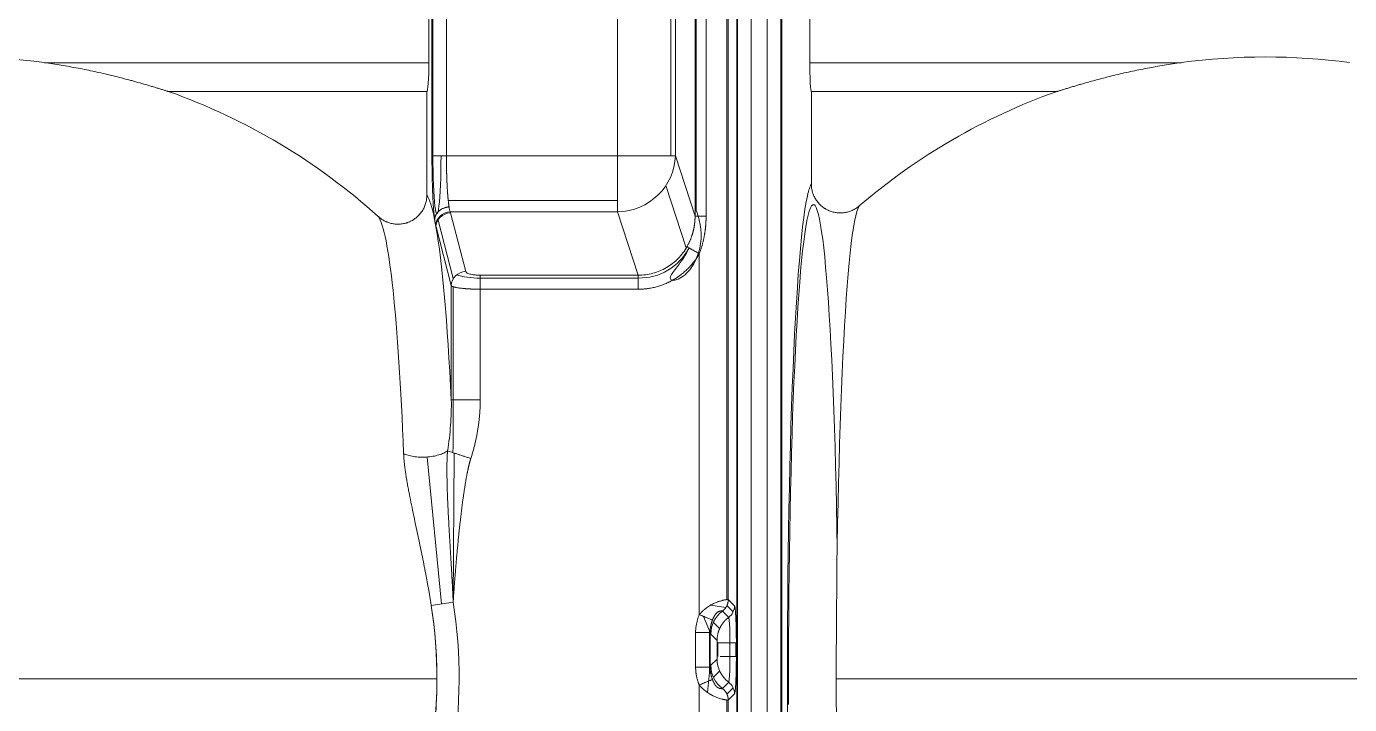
# Model space of a CAD drawing. Header units: millimetres. Extents: x 409 to 2276, y 1039 to 1674.
# Drawn here: x 1750.41 to 1796.03, y 1416.27 to 1439.66 of the extents above; entities that cross this region are included whole.
import ezdxf

# ---------------------------------------------------------------- set-up
doc = ezdxf.new("R2010")
doc.units = ezdxf.units.MM
doc.layers.add('粗实线层', color=7, linetype='Continuous', lineweight=35)

msp = doc.modelspace()

# ---------------------------------------------------------------- linework, layer by layer
at = {"layer": '粗实线层', "lineweight": 20}
for p, q in [((1774.902, 1414.161), (1774.902, 1465.161)), ((1774.927, 1465.161), (1774.927, 1414.161)), ((1775.401, 1414.161), (1775.401, 1465.161)), ((1775.952, 1414.161), (1775.952, 1465.161)), ((1776.427, 1465.161), (1776.427, 1414.161)), ((1776.452, 1414.161), (1776.452, 1465.161)), ((1774.56, 1459.428), (1774.56, 1419.895)), ((1774.61, 1459.427), (1774.61, 1419.895)), ((1773.465, 1446.206), (1773.465, 1433.117)), ((1773.846, 1446.206), (1773.846, 1433.117)), ((1773.502, 1433.311), (1773.502, 1446.005)), ((1764.395, 1444.127), (1764.395, 1435.196)), ((1764.427, 1444.127), (1764.427, 1435.196)), ((1764.893, 1444.127), (1764.893, 1435.196)), ((1770.794, 1444.127), (1770.794, 1435.196)), ((1772.626, 1444.127), (1772.626, 1435.196)), ((1772.786, 1444.127), (1772.786, 1435.196)), ((1764.287, 1440.911), (1764.287, 1438.411)), ((1777.422, 1438.411), (1777.422, 1440.911)), ((1751.031, 1438.411), (1764.287, 1438.411)), ((1777.422, 1438.411), (1790.222, 1438.411)), ((1755.333, 1437.411), (1764.217, 1437.411)), ((1764.217, 1437.411), (1764.217, 1433.838)), ((1777.475, 1437.411), (1785.92, 1437.411)), ((1777.475, 1434.227), (1777.475, 1437.411)), ((1764.893, 1435.196), (1764.395, 1435.196)), ((1770.794, 1435.196), (1764.893, 1435.196)), ((1770.794, 1435.196), (1772.786, 1435.196)), ((1770.794, 1435.196), (1770.794, 1433.264)), ((1773.465, 1433.117), (1772.786, 1435.196)), ((1772.46, 1434.172), (1773.162, 1432.022)), ((1770.794, 1433.661), (1764.956, 1433.661)), ((1764.604, 1432.984), (1765.131, 1430.962)), ((1770.794, 1433.264), (1765.023, 1433.264)), ((1765.56, 1431.206), (1765.032, 1433.227)), ((1771.506, 1431.081), (1770.794, 1433.264)), ((1765.061, 1430.723), (1764.534, 1432.744)), ((1773.611, 1431.821), (1773.611, 1419.376)), ((1766.059, 1430.598), (1766.059, 1431.081)), ((1771.506, 1431.081), (1766.059, 1431.081)), ((1765.061, 1430.723), (1765.061, 1426.778)), ((1765.126, 1425.372), (1765.126, 1430.684)), ((1771.506, 1430.982), (1766.059, 1430.982)), ((1771.506, 1430.598), (1766.059, 1430.598)), ((1766.059, 1430.598), (1766.059, 1426.778)), ((1764.227, 1424.809), (1764.718, 1419.743)), ((1765.126, 1419.81), (1765.163, 1424.946)), ((1765.126, 1419.807), (1764.371, 1419.689)), ((1774.527, 1419.622), (1774.004, 1419.701)), ((1774.565, 1419.69), (1774.781, 1419.474)), ((1774.825, 1419.679), (1774.61, 1419.895)), ((1773.761, 1419.313), (1773.96, 1418.819)), ((1774.625, 1419.28), (1774.41, 1419.495)), ((1773.485, 1418.756), (1773.485, 1417.566)), ((1773.96, 1417.379), (1773.96, 1418.819)), ((1773.985, 1418.756), (1773.985, 1417.566)), ((1774.098, 1419.107), (1774.313, 1418.892)), ((1774.009, 1418.697), (1774.224, 1418.482)), ((1774.228, 1418.398), (1774.228, 1417.925)), ((1774.254, 1418.398), (1774.254, 1417.925)), ((1774.669, 1417.925), (1774.669, 1418.398)), ((1774.876, 1418.398), (1774.876, 1417.925)), ((1774.889, 1417.925), (1774.889, 1418.398)), ((1774.224, 1417.841), (1774.009, 1417.626)), ((1774.889, 1417.925), (1774.669, 1417.925)), ((1773.96, 1417.379), (1773.891, 1416.693)), ((1774.313, 1417.43), (1774.098, 1417.215)), ((1764.566, 1417.161), (1748.126, 1417.161)), ((1773.611, 1416.947), (1773.611, 1414.161)), ((1774.41, 1416.827), (1774.625, 1417.042)), ((1778.335, 1417.161), (1793.126, 1417.161)), ((1814.62, 1417.161), (1793.126, 1417.161)), ((1774.56, 1416.428), (1774.56, 1414.161)), ((1774.781, 1416.849), (1774.565, 1416.633)), ((1774.61, 1416.427), (1774.825, 1416.643)), ((1774.61, 1416.427), (1774.61, 1414.161))]:
    msp.add_line(p, q, dxfattribs=at)
for centre, radius, start, end in [((1748.126, 1417.161), 21.448, 82.2163, 97.7837), ((1793.126, 1417.161), 21.448, 82.2163, 97.7837), ((1748.126, 1417.161), 21.494, 47.867, 70.4099), ((1793.126, 1417.161), 21.494, 109.5901, 130.643), ((1748.126, 1417.161), 16.44, 350.7357, 8.8461), ((1748.126, 1417.161), 16.44, 0, 8.8461), ((1748.126, 1417.161), 17.205, 350.7357, 8.8461), ((1748.126, 1417.161), 16.44, 350.7357, 0)]:
    msp.add_arc(centre, radius, start, end, dxfattribs=at)
for centre, major_axis, ratio, start_param, end_param in [((1764.217, 1438.411), (0, 1), 0.069927, 3.141593, 4.712389), ((1777.475, 1438.411), (0, 1), 0.052408, 1.570796, 3.141593), ((1764.567, 1435.196), (0, 2), 0.069927, 1.570796, 4.712389), ((1770.794, 1435.196), (-1.901, -0.621), 0.962495, 1.266303, 2.81454), ((1777.544, 1417.161), (0, 16.356), 0.052336, 4.989569, 7.908309), ((1777.544, 1417.161), (0, -17.117), 0.052336, 3.218696, 3.372898), ((1764.104, 1417.161), (0, -16.755), 0.069756, 2.80834, 3.044682), ((1777.544, 1417.161), (0, -17.117), 0.052336, 3.372899, 4.888567), ((1779.191, 1417.161), (0, -16.356), 0.052336, 3.21699, 4.712389), ((1762.441, 1417.161), (0, -16.011), 0.069756, 2.077142, 3.047477), ((1765.023, 1432.781), (-0.483, -0.128), 0.963658, 4.462123, 6.004438), ((1765.032, 1432.744), (-0.484, -0.126), 0.96373, 4.466013, 6.018726), ((1764.104, 1417.161), (0, -16.755), 0.069756, 2.182157, 2.765314), ((1771.494, 1433.052), (-0.645, 1.975), 0.962495, 2.820948, 3.888735), ((1765.56, 1430.723), (-0.484, -0.126), 0.96373, 4.465994, 6.018735), ((1766.059, 1431.25), (-1, 0), 0.267949, 0.6233, 1.570796), ((1774.326, 1419.679), (-0.354, -0.354), 0.997265, 1.428216, 2.354826), ((1775.007, 1418.697), (0.707, 0.707), 0.997265, 1.428307, 2.354825), ((1774.39, 1418.398), (-0.5, 0), 0.000035, 2.162623, 3.089215), ((1775.222, 1417.841), (0.707, -0.707), 0.997265, 3.92836, 4.854971), ((1775.227, 1417.925), (1, 0), 0.000001, 2.179337, 2.692846), ((1775.007, 1417.626), (0.707, -0.707), 0.997265, 3.928399, 4.854916), ((1774.326, 1416.643), (-0.353, 0.354), 0.997266, 3.92864, 4.855249), ((1779.191, 1417.161), (0, -16.356), 0.052336, 4.712389, 4.888567)]:
    msp.add_ellipse(centre, major_axis=major_axis, ratio=ratio, start_param=start_param, end_param=end_param, dxfattribs=at)
for points, degree, knots in [([(1755.333, 1437.411), (1755.331, 1437.411), (1755.327, 1437.412), (1755.316, 1437.415), (1755.312, 1437.416), (1755.303, 1437.418), (1755.298, 1437.42), (1755.281, 1437.425), (1755.269, 1437.429), (1755.24, 1437.437), (1755.225, 1437.442), (1755.192, 1437.452), (1755.175, 1437.457), (1755.139, 1437.468), (1755.121, 1437.474), (1755.064, 1437.492), (1755.024, 1437.504), (1754.942, 1437.529), (1754.9, 1437.542), (1754.814, 1437.568), (1754.771, 1437.581), (1754.64, 1437.621), (1754.551, 1437.647), (1754.369, 1437.7), (1754.277, 1437.726), (1754.138, 1437.765), (1754.091, 1437.778), (1753.998, 1437.803), (1753.951, 1437.816), (1753.81, 1437.854), (1753.716, 1437.878), (1753.528, 1437.926), (1753.434, 1437.95), (1753.15, 1438.019), (1752.96, 1438.062), (1752.578, 1438.145), (1752.386, 1438.184), (1752.001, 1438.258), (1751.808, 1438.292), (1751.421, 1438.355), (1751.226, 1438.385), (1751.031, 1438.411)], 3, [0, 0, 0, 0, 0.015625, 0.015625, 0.023438, 0.023438, 0.03125, 0.03125, 0.046875, 0.046875, 0.0625, 0.0625, 0.078125, 0.078125, 0.09375, 0.09375, 0.125, 0.125, 0.15625, 0.15625, 0.1875, 0.1875, 0.25, 0.25, 0.3125, 0.3125, 0.34375, 0.34375, 0.375, 0.375, 0.4375, 0.4375, 0.5, 0.5, 0.625, 0.625, 0.75, 0.75, 0.875, 0.875, 1, 1, 1, 1]), ([(1790.222, 1438.411), (1790.026, 1438.385), (1789.832, 1438.355), (1789.444, 1438.292), (1789.25, 1438.257), (1788.864, 1438.184), (1788.671, 1438.144), (1788.383, 1438.082), (1788.288, 1438.061), (1788.096, 1438.017), (1788.001, 1437.994), (1787.811, 1437.948), (1787.717, 1437.924), (1787.529, 1437.876), (1787.435, 1437.852), (1787.249, 1437.802), (1787.157, 1437.777), (1786.973, 1437.725), (1786.881, 1437.699), (1786.745, 1437.66), (1786.7, 1437.647), (1786.611, 1437.62), (1786.566, 1437.607), (1786.478, 1437.58), (1786.435, 1437.567), (1786.349, 1437.541), (1786.307, 1437.528), (1786.226, 1437.503), (1786.187, 1437.491), (1786.131, 1437.474), (1786.113, 1437.468), (1786.077, 1437.457), (1786.06, 1437.452), (1786.028, 1437.442), (1786.012, 1437.437), (1785.984, 1437.429), (1785.971, 1437.425), (1785.954, 1437.42), (1785.949, 1437.418), (1785.94, 1437.416), (1785.936, 1437.415), (1785.926, 1437.412), (1785.921, 1437.411), (1785.92, 1437.411)], 3, [0, 0, 0, 0, 0.125, 0.125, 0.25, 0.25, 0.375, 0.375, 0.4375, 0.4375, 0.5, 0.5, 0.5625, 0.5625, 0.625, 0.625, 0.6875, 0.6875, 0.75, 0.75, 0.78125, 0.78125, 0.8125, 0.8125, 0.84375, 0.84375, 0.875, 0.875, 0.90625, 0.90625, 0.921875, 0.921875, 0.9375, 0.9375, 0.953125, 0.953125, 0.96875, 0.96875, 0.976563, 0.976563, 0.984375, 0.984375, 1, 1, 1, 1]), ([(1764.395, 1435.196), (1764.395, 1435.187), (1764.395, 1435.17), (1764.395, 1435.144), (1764.395, 1435.116), (1764.395, 1435.087), (1764.395, 1435.057), (1764.395, 1435.026), (1764.395, 1434.994), (1764.395, 1434.961), (1764.395, 1434.926), (1764.396, 1434.891), (1764.396, 1434.854), (1764.396, 1434.817), (1764.397, 1434.778), (1764.397, 1434.738), (1764.398, 1434.698), (1764.399, 1434.656), (1764.399, 1434.614), (1764.4, 1434.57), (1764.402, 1434.486), (1764.404, 1434.364), (1764.409, 1434.207), (1764.414, 1434.054), (1764.419, 1433.927), (1764.423, 1433.824), (1764.426, 1433.759), (1764.429, 1433.703), (1764.432, 1433.651), (1764.435, 1433.597), (1764.438, 1433.539), (1764.442, 1433.477), (1764.448, 1433.399), (1764.453, 1433.334), (1764.457, 1433.285), (1764.459, 1433.254), (1764.462, 1433.225), (1764.464, 1433.196), (1764.467, 1433.168), (1764.47, 1433.141), (1764.472, 1433.115), (1764.475, 1433.089), (1764.478, 1433.064), (1764.481, 1433.04), (1764.484, 1433.017), (1764.486, 1433.002), (1764.486, 1432.994)], 3, [0, 0, 0, 0, 0.009415, 0.019255, 0.029522, 0.040214, 0.051332, 0.062876, 0.074845, 0.087241, 0.100062, 0.113309, 0.126981, 0.141079, 0.155603, 0.170553, 0.185928, 0.20173, 0.217956, 0.234609, 0.251687, 0.314418, 0.377151, 0.43989, 0.502633, 0.538837, 0.575039, 0.591295, 0.615417, 0.647404, 0.669464, 0.700597, 0.740806, 0.790091, 0.807585, 0.825079, 0.842574, 0.860068, 0.877561, 0.895054, 0.912547, 0.930038, 0.94753, 0.965021, 0.982511, 1, 1, 1, 1]), ([(1764.893, 1435.196), (1764.893, 1435.188), (1764.893, 1435.173), (1764.893, 1435.15), (1764.893, 1435.127), (1764.893, 1435.104), (1764.894, 1435.081), (1764.894, 1435.058), (1764.894, 1435.035), (1764.894, 1435.012), (1764.894, 1434.989), (1764.894, 1434.966), (1764.895, 1434.943), (1764.895, 1434.92), (1764.895, 1434.897), (1764.896, 1434.874), (1764.896, 1434.851), (1764.896, 1434.828), (1764.897, 1434.805), (1764.897, 1434.782), (1764.898, 1434.759), (1764.898, 1434.737), (1764.898, 1434.714), (1764.899, 1434.691), (1764.9, 1434.668), (1764.9, 1434.646), (1764.901, 1434.623), (1764.901, 1434.601), (1764.902, 1434.578), (1764.903, 1434.556), (1764.903, 1434.533), (1764.904, 1434.511), (1764.905, 1434.489), (1764.905, 1434.467), (1764.906, 1434.445), (1764.907, 1434.423), (1764.908, 1434.401), (1764.909, 1434.379), (1764.909, 1434.358), (1764.91, 1434.336), (1764.911, 1434.315), (1764.912, 1434.293), (1764.913, 1434.272), (1764.914, 1434.251), (1764.915, 1434.23), (1764.916, 1434.209), (1764.917, 1434.188), (1764.918, 1434.163), (1764.92, 1434.135), (1764.922, 1434.103), (1764.924, 1434.071), (1764.925, 1434.04), (1764.927, 1434.008), (1764.93, 1433.977), (1764.932, 1433.946), (1764.934, 1433.915), (1764.936, 1433.885), (1764.938, 1433.855), (1764.941, 1433.825), (1764.943, 1433.796), (1764.946, 1433.767), (1764.949, 1433.738), (1764.951, 1433.71), (1764.954, 1433.682), (1764.957, 1433.655), (1764.96, 1433.628), (1764.963, 1433.602), (1764.966, 1433.576), (1764.969, 1433.551), (1764.972, 1433.527), (1764.975, 1433.503), (1764.978, 1433.48), (1764.982, 1433.457), (1764.984, 1433.443), (1764.985, 1433.436)], 3, [0, 0, 0, 0, 0.010648, 0.021308, 0.031978, 0.04266, 0.053353, 0.064058, 0.074774, 0.085501, 0.096239, 0.106989, 0.11775, 0.128522, 0.139306, 0.150101, 0.160907, 0.171725, 0.182554, 0.193395, 0.204247, 0.21511, 0.225985, 0.236871, 0.247769, 0.258678, 0.269599, 0.280531, 0.291475, 0.30243, 0.313397, 0.324375, 0.335365, 0.346366, 0.357379, 0.368403, 0.379439, 0.390487, 0.401546, 0.412617, 0.4237, 0.434794, 0.445899, 0.457017, 0.468146, 0.479287, 0.490439, 0.501603, 0.519096, 0.536724, 0.554485, 0.57238, 0.590409, 0.608571, 0.626868, 0.645299, 0.663864, 0.682563, 0.701396, 0.720363, 0.739464, 0.758699, 0.778069, 0.797573, 0.817211, 0.836983, 0.85689, 0.876931, 0.897107, 0.917416, 0.937861, 0.958439, 0.979152, 1, 1, 1, 1]), ([(1777.475, 1434.227), (1777.475, 1434.179), (1777.482, 1434.084), (1777.502, 1433.992), (1777.518, 1433.935), (1777.522, 1433.923), (1777.529, 1433.901), (1777.533, 1433.889), (1777.546, 1433.856), (1777.555, 1433.834), (1777.584, 1433.769), (1777.607, 1433.727), (1777.645, 1433.668), (1777.659, 1433.648), (1777.687, 1433.61), (1777.702, 1433.591), (1777.749, 1433.537), (1777.816, 1433.47), (1777.892, 1433.413), (1777.942, 1433.38), (1777.952, 1433.374), (1777.973, 1433.362), (1778.004, 1433.344), (1778.035, 1433.328), (1778.1, 1433.299), (1778.144, 1433.282), (1778.213, 1433.262), (1778.236, 1433.256), (1778.283, 1433.246), (1778.306, 1433.242), (1778.376, 1433.231), (1778.424, 1433.228), (1778.495, 1433.228), (1778.518, 1433.229), (1778.566, 1433.232), (1778.59, 1433.235), (1778.661, 1433.245), (1778.753, 1433.265), (1778.842, 1433.298), (1778.907, 1433.327), (1778.929, 1433.338), (1778.971, 1433.361), (1778.991, 1433.373), (1779.052, 1433.411), (1779.09, 1433.439), (1779.126, 1433.471)], 3, [0, 0, 0, 0, 0.0625, 0.125, 0.125, 0.140625, 0.140625, 0.15625, 0.15625, 0.1875, 0.1875, 0.25, 0.25, 0.28125, 0.28125, 0.3125, 0.3125, 0.375, 0.4375, 0.4375, 0.453125, 0.453125, 0.46875, 0.5, 0.5, 0.5625, 0.5625, 0.59375, 0.59375, 0.625, 0.625, 0.6875, 0.6875, 0.71875, 0.71875, 0.75, 0.75, 0.8125, 0.875, 0.875, 0.90625, 0.90625, 0.9375, 0.9375, 1, 1, 1, 1]), ([(1762.546, 1433.101), (1762.582, 1433.069), (1762.657, 1433.009), (1762.74, 1432.962), (1762.795, 1432.935), (1762.806, 1432.93), (1762.828, 1432.921), (1762.839, 1432.916), (1762.873, 1432.902), (1762.895, 1432.894), (1762.964, 1432.873), (1763.01, 1432.861), (1763.081, 1432.85), (1763.105, 1432.847), (1763.153, 1432.842), (1763.177, 1432.841), (1763.25, 1432.839), (1763.345, 1432.844), (1763.44, 1432.863), (1763.498, 1432.879), (1763.51, 1432.882), (1763.533, 1432.89), (1763.567, 1432.901), (1763.6, 1432.914), (1763.666, 1432.943), (1763.708, 1432.966), (1763.759, 1432.997), (1763.769, 1433.004), (1763.789, 1433.017), (1763.799, 1433.024), (1763.829, 1433.046), (1763.848, 1433.061), (1763.903, 1433.107), (1763.937, 1433.141), (1763.984, 1433.195), (1763.999, 1433.214), (1764.029, 1433.252), (1764.043, 1433.272), (1764.082, 1433.333), (1764.128, 1433.416), (1764.162, 1433.506), (1764.183, 1433.576), (1764.189, 1433.599), (1764.199, 1433.646), (1764.203, 1433.67), (1764.214, 1433.741), (1764.217, 1433.789), (1764.217, 1433.838)], 3, [0, 0, 0, 0, 0.0625, 0.125, 0.125, 0.140625, 0.140625, 0.15625, 0.15625, 0.1875, 0.1875, 0.25, 0.25, 0.28125, 0.28125, 0.3125, 0.3125, 0.375, 0.4375, 0.4375, 0.453125, 0.453125, 0.46875, 0.5, 0.5, 0.5625, 0.5625, 0.578125, 0.578125, 0.59375, 0.59375, 0.625, 0.625, 0.6875, 0.6875, 0.71875, 0.71875, 0.75, 0.75, 0.8125, 0.875, 0.875, 0.90625, 0.90625, 0.9375, 0.9375, 1, 1, 1, 1]), ([(1764.985, 1433.436), (1764.981, 1433.435), (1764.974, 1433.435), (1764.962, 1433.434), (1764.951, 1433.433), (1764.94, 1433.431), (1764.929, 1433.429), (1764.918, 1433.428), (1764.907, 1433.425), (1764.897, 1433.423), (1764.886, 1433.421), (1764.876, 1433.418), (1764.866, 1433.416), (1764.856, 1433.413), (1764.846, 1433.41), (1764.836, 1433.407), (1764.826, 1433.404), (1764.817, 1433.4), (1764.808, 1433.397), (1764.788, 1433.389), (1764.758, 1433.376), (1764.717, 1433.354), (1764.677, 1433.328), (1764.646, 1433.303), (1764.614, 1433.274), (1764.573, 1433.231), (1764.539, 1433.18), (1764.519, 1433.136), (1764.51, 1433.115), (1764.503, 1433.093), (1764.497, 1433.072), (1764.493, 1433.052), (1764.49, 1433.032), (1764.487, 1433.013), (1764.487, 1433.001), (1764.486, 1432.994)], 3, [0, 0, 0, 0, 0.014978, 0.029845, 0.044598, 0.059234, 0.07375, 0.088143, 0.10241, 0.116548, 0.130556, 0.14443, 0.158169, 0.171771, 0.185235, 0.198558, 0.211739, 0.224777, 0.237671, 0.250419, 0.306744, 0.367649, 0.432452, 0.500355, 0.528453, 0.609514, 0.750087, 0.784952, 0.818918, 0.851905, 0.883844, 0.914672, 0.944337, 0.972792, 1, 1, 1, 1]), ([(1765.023, 1433.264), (1765.016, 1433.286), (1765.002, 1433.336), (1764.991, 1433.402), (1764.985, 1433.436)], 3, [0, 0, 0, 0, 0.54473, 1, 1, 1, 1]), ([(1773.502, 1433.311), (1773.546, 1433.208), (1773.584, 1433.103), (1773.72, 1432.563), (1773.694, 1432.107), (1773.447, 1431.494), (1773.325, 1431.298), (1773.027, 1431.004), (1772.851, 1430.916), (1772.631, 1430.896), (1772.592, 1430.95), (1772.647, 1431.114), (1772.739, 1431.23), (1772.988, 1431.55), (1773.143, 1431.773), (1773.266, 1432.021)], 3, [0, 0, 0, 0, 0.064552, 0.064552, 0.322111, 0.322111, 0.450891, 0.450891, 0.57967, 0.57967, 0.70845, 0.70845, 0.83723, 0.83723, 1, 1, 1, 1]), ([(1764.524, 1432.786), (1764.523, 1432.789), (1764.522, 1432.795), (1764.52, 1432.804), (1764.518, 1432.813), (1764.516, 1432.823), (1764.514, 1432.833), (1764.512, 1432.843), (1764.51, 1432.853), (1764.508, 1432.863), (1764.506, 1432.874), (1764.504, 1432.883), (1764.503, 1432.891), (1764.501, 1432.903), (1764.498, 1432.92), (1764.494, 1432.944), (1764.49, 1432.969), (1764.488, 1432.986), (1764.486, 1432.994)], 3, [0, 0, 0, 0, 0.05172, 0.103513, 0.155383, 0.207335, 0.259376, 0.311509, 0.363741, 0.416077, 0.468521, 0.521079, 0.549968, 0.578796, 0.683374, 0.788404, 0.893931, 1, 1, 1, 1]), ([(1773.465, 1433.117), (1773.465, 1433.109), (1773.465, 1433.095), (1773.465, 1433.072), (1773.464, 1433.05), (1773.464, 1433.028), (1773.463, 1433.006), (1773.461, 1432.983), (1773.46, 1432.961), (1773.458, 1432.939), (1773.457, 1432.916), (1773.454, 1432.894), (1773.452, 1432.871), (1773.449, 1432.849), (1773.446, 1432.826), (1773.443, 1432.803), (1773.44, 1432.781), (1773.436, 1432.758), (1773.432, 1432.735), (1773.428, 1432.713), (1773.424, 1432.69), (1773.419, 1432.667), (1773.414, 1432.645), (1773.408, 1432.622), (1773.403, 1432.599), (1773.397, 1432.576), (1773.391, 1432.554), (1773.387, 1432.538), (1773.385, 1432.531)], 3, [0, 0, 0, 0, 0.037265, 0.074616, 0.112056, 0.149584, 0.187202, 0.224911, 0.262711, 0.300604, 0.338592, 0.376674, 0.414853, 0.453129, 0.491503, 0.529977, 0.568552, 0.607229, 0.646011, 0.684897, 0.723891, 0.762995, 0.802209, 0.841536, 0.880979, 0.920537, 0.960212, 1, 1, 1, 1]), ([(1773.846, 1433.117), (1773.846, 1433.106), (1773.846, 1433.085), (1773.845, 1433.053), (1773.845, 1433.021), (1773.844, 1432.989), (1773.842, 1432.957), (1773.841, 1432.926), (1773.839, 1432.894), (1773.837, 1432.862), (1773.835, 1432.831), (1773.833, 1432.799), (1773.83, 1432.768), (1773.827, 1432.736), (1773.824, 1432.705), (1773.82, 1432.674), (1773.816, 1432.643), (1773.812, 1432.611), (1773.808, 1432.58), (1773.803, 1432.549), (1773.799, 1432.518), (1773.793, 1432.487), (1773.788, 1432.456), (1773.782, 1432.426), (1773.775, 1432.387), (1773.766, 1432.341), (1773.754, 1432.287), (1773.741, 1432.234), (1773.728, 1432.181), (1773.713, 1432.128), (1773.698, 1432.076), (1773.682, 1432.024), (1773.666, 1431.973), (1773.648, 1431.922), (1773.63, 1431.871), (1773.617, 1431.837), (1773.611, 1431.821)], 3, [0, 0, 0, 0, 0.024131, 0.048223, 0.072278, 0.096298, 0.120285, 0.14424, 0.168165, 0.192061, 0.215931, 0.239776, 0.263599, 0.287399, 0.31118, 0.334943, 0.358691, 0.382423, 0.406144, 0.429853, 0.453554, 0.477247, 0.500935, 0.524619, 0.548301, 0.589892, 0.631348, 0.672678, 0.713893, 0.755001, 0.796014, 0.836942, 0.877794, 0.918581, 0.959313, 1, 1, 1, 1]), ([(1773.385, 1432.531), (1773.385, 1432.531), (1773.381, 1432.52), (1773.375, 1432.499), (1773.365, 1432.466), (1773.354, 1432.433), (1773.342, 1432.399), (1773.329, 1432.364), (1773.315, 1432.329), (1773.3, 1432.293), (1773.284, 1432.256), (1773.267, 1432.219), (1773.249, 1432.182), (1773.23, 1432.143), (1773.209, 1432.105), (1773.195, 1432.079), (1773.188, 1432.066)], 3, [0, 0, 0, 0, 0.000004, 0.065862, 0.133517, 0.202978, 0.274258, 0.347371, 0.422332, 0.499158, 0.577858, 0.658446, 0.740935, 0.825343, 0.91169, 1, 1, 1, 1]), ([(1773.188, 1432.066), (1773.145, 1431.992), (1773.098, 1431.92), (1772.996, 1431.784), (1772.94, 1431.719), (1772.762, 1431.536), (1772.627, 1431.429), (1772.333, 1431.257), (1772.175, 1431.19), (1771.847, 1431.102), (1771.677, 1431.08), (1771.506, 1431.081)], 3, [0, 0, 0, 0, 0.125, 0.125, 0.25, 0.25, 0.5, 0.5, 0.75, 0.75, 1, 1, 1, 1]), ([(1773.611, 1431.821), (1773.588, 1431.834), (1773.565, 1431.847), (1773.518, 1431.875), (1773.494, 1431.888), (1773.447, 1431.916), (1773.424, 1431.929), (1773.379, 1431.955), (1773.358, 1431.967), (1773.318, 1431.99), (1773.3, 1432.001), (1773.267, 1432.02), (1773.252, 1432.029), (1773.227, 1432.044), (1773.216, 1432.05), (1773.199, 1432.06), (1773.192, 1432.063), (1773.188, 1432.066)], 3, [0, 0, 0, 0, 0.125, 0.125, 0.25, 0.25, 0.375, 0.375, 0.5, 0.5, 0.625, 0.625, 0.75, 0.75, 0.875, 0.875, 1, 1, 1, 1]), ([(1773.611, 1431.821), (1773.447, 1431.537), (1772.991, 1431.082), (1772.716, 1430.923), (1772.443, 1430.764), (1771.828, 1430.598), (1771.506, 1430.598)], 2, [0, 0, 0, 0.25, 0.5, 0.5, 0.75, 1, 1, 1]), ([(1771.506, 1430.598), (1771.506, 1430.653), (1771.506, 1430.707), (1771.506, 1430.81), (1771.506, 1430.859), (1771.506, 1430.946), (1771.506, 1430.983), (1771.506, 1431.044), (1771.506, 1431.067), (1771.506, 1431.081)], 3, [0, 0, 0, 0, 0.25, 0.25, 0.5, 0.5, 0.75, 0.75, 1, 1, 1, 1]), ([(1766.059, 1430.598), (1766.054, 1430.598), (1766.044, 1430.598), (1766.03, 1430.598), (1766.015, 1430.598), (1766.001, 1430.598), (1765.986, 1430.598), (1765.971, 1430.599), (1765.957, 1430.599), (1765.942, 1430.599), (1765.927, 1430.599), (1765.913, 1430.6), (1765.898, 1430.6), (1765.884, 1430.6), (1765.869, 1430.601), (1765.854, 1430.601), (1765.84, 1430.601), (1765.825, 1430.602), (1765.811, 1430.602), (1765.797, 1430.603), (1765.782, 1430.603), (1765.768, 1430.604), (1765.753, 1430.604), (1765.739, 1430.605), (1765.725, 1430.606), (1765.711, 1430.606), (1765.697, 1430.607), (1765.683, 1430.608), (1765.669, 1430.609), (1765.655, 1430.61), (1765.641, 1430.61), (1765.627, 1430.611), (1765.613, 1430.612), (1765.6, 1430.613), (1765.586, 1430.614), (1765.573, 1430.615), (1765.559, 1430.616), (1765.546, 1430.617), (1765.533, 1430.618), (1765.52, 1430.619), (1765.507, 1430.62), (1765.472, 1430.623), (1765.415, 1430.629), (1765.342, 1430.638), (1765.274, 1430.649), (1765.229, 1430.657), (1765.203, 1430.663), (1765.193, 1430.665), (1765.183, 1430.667), (1765.172, 1430.67), (1765.162, 1430.673), (1765.152, 1430.676), (1765.142, 1430.679), (1765.133, 1430.682), (1765.123, 1430.685), (1765.114, 1430.688), (1765.106, 1430.691), (1765.098, 1430.695), (1765.091, 1430.699), (1765.084, 1430.702), (1765.078, 1430.706), (1765.072, 1430.71), (1765.068, 1430.714), (1765.064, 1430.718), (1765.062, 1430.721), (1765.061, 1430.723)], 3, [0, 0, 0, 0, 0.00965, 0.019316, 0.028998, 0.038695, 0.048408, 0.058136, 0.06788, 0.077641, 0.087417, 0.097208, 0.107016, 0.11684, 0.12668, 0.136535, 0.146407, 0.156295, 0.166199, 0.176119, 0.186056, 0.196008, 0.205977, 0.215963, 0.225964, 0.235982, 0.246017, 0.256068, 0.266135, 0.276219, 0.286319, 0.296436, 0.30657, 0.31672, 0.326887, 0.337071, 0.347272, 0.357489, 0.367723, 0.377974, 0.388242, 0.398527, 0.462553, 0.52902, 0.597936, 0.669305, 0.68245, 0.696068, 0.71016, 0.724724, 0.739762, 0.755274, 0.771258, 0.787716, 0.804648, 0.822053, 0.839931, 0.858282, 0.877107, 0.896406, 0.916178, 0.936423, 0.957142, 0.978334, 1, 1, 1, 1]), ([(1765.061, 1426.778), (1765.064, 1426.635), (1765.063, 1426.49), (1765.055, 1426.198), (1765.047, 1426.052), (1765.025, 1425.758), (1765.011, 1425.611), (1764.976, 1425.317), (1764.956, 1425.169), (1764.932, 1425.022)], 3, [0, 0, 0, 0, 0.25, 0.25, 0.5, 0.5, 0.75, 0.75, 1, 1, 1, 1]), ([(1766.059, 1426.778), (1766.059, 1426.299), (1765.984, 1425.809), (1765.901, 1425.266), (1765.734, 1424.76)], 2, [0, 0, 0, 0.5, 0.5, 1, 1, 1]), ([(1765.126, 1425.372), (1765.127, 1425.29), (1765.126, 1425.209), (1765.121, 1425.073), (1765.118, 1425.018), (1765.115, 1424.962)], 3, [0, 0, 0, 0, 0.593202, 0.593202, 1, 1, 1, 1]), ([(1764.932, 1425.023), (1764.894, 1424.997), (1764.85, 1424.972), (1764.748, 1424.924), (1764.691, 1424.902), (1764.565, 1424.863), (1764.496, 1424.847), (1764.352, 1424.821), (1764.276, 1424.812), (1764.123, 1424.802), (1764.046, 1424.801), (1763.897, 1424.808), (1763.824, 1424.816), (1763.689, 1424.838), (1763.626, 1424.853), (1763.513, 1424.886), (1763.462, 1424.906), (1763.418, 1424.926)], 3, [0, 0, 0, 0, 0.125, 0.125, 0.25, 0.25, 0.375, 0.375, 0.5, 0.5, 0.625, 0.625, 0.75, 0.75, 0.875, 0.875, 1, 1, 1, 1]), ([(1764.371, 1419.689), (1764.367, 1419.714), (1764.359, 1419.763), (1764.347, 1419.836), (1764.336, 1419.909), (1764.324, 1419.98), (1764.312, 1420.051), (1764.3, 1420.121), (1764.288, 1420.19), (1764.276, 1420.259), (1764.264, 1420.326), (1764.252, 1420.393), (1764.24, 1420.459), (1764.228, 1420.524), (1764.216, 1420.588), (1764.204, 1420.652), (1764.192, 1420.714), (1764.163, 1420.87), (1764.115, 1421.114), (1764.048, 1421.444), (1763.982, 1421.763), (1763.909, 1422.108), (1763.83, 1422.48), (1763.747, 1422.874), (1763.669, 1423.25), (1763.609, 1423.556), (1763.564, 1423.796), (1763.532, 1423.975), (1763.504, 1424.148), (1763.484, 1424.28), (1763.471, 1424.374), (1763.463, 1424.43), (1763.456, 1424.485), (1763.449, 1424.538), (1763.443, 1424.591), (1763.438, 1424.642), (1763.433, 1424.692), (1763.429, 1424.741), (1763.425, 1424.789), (1763.422, 1424.836), (1763.419, 1424.882), (1763.418, 1424.911), (1763.418, 1424.926)], 3, [0, 0, 0, 0, 0.013762, 0.027376, 0.040844, 0.054164, 0.067338, 0.080365, 0.093246, 0.10598, 0.118569, 0.131012, 0.143309, 0.155462, 0.167468, 0.179331, 0.191048, 0.202621, 0.266521, 0.328372, 0.388218, 0.446104, 0.524035, 0.598805, 0.67056, 0.739461, 0.775051, 0.80974, 0.843562, 0.876554, 0.887891, 0.89903, 0.909973, 0.920722, 0.931279, 0.941647, 0.951826, 0.96182, 0.971632, 0.981264, 0.990719, 1, 1, 1, 1]), ([(1764.932, 1425.022), (1764.931, 1425.017), (1764.931, 1425.006), (1764.929, 1424.99), (1764.928, 1424.973), (1764.927, 1424.956), (1764.926, 1424.94), (1764.925, 1424.923), (1764.924, 1424.906), (1764.923, 1424.889), (1764.923, 1424.873), (1764.922, 1424.855), (1764.921, 1424.832), (1764.919, 1424.801), (1764.917, 1424.759), (1764.915, 1424.71), (1764.913, 1424.653), (1764.911, 1424.59), (1764.91, 1424.522), (1764.91, 1424.452), (1764.91, 1424.379), (1764.91, 1424.303), (1764.911, 1424.18), (1764.914, 1424), (1764.92, 1423.754), (1764.929, 1423.481), (1764.947, 1423.065), (1764.977, 1422.491), (1765.01, 1421.931), (1765.034, 1421.512), (1765.049, 1421.259), (1765.064, 1421.01), (1765.078, 1420.763), (1765.091, 1420.519), (1765.103, 1420.279), (1765.115, 1420.042), (1765.123, 1419.885), (1765.126, 1419.807)], 3, [0, 0, 0, 0, 0.003299, 0.006648, 0.01002, 0.013387, 0.016741, 0.020085, 0.023424, 0.026767, 0.030125, 0.03351, 0.03694, 0.043839, 0.052119, 0.061806, 0.072854, 0.08556, 0.098719, 0.112353, 0.126492, 0.141142, 0.156288, 0.198215, 0.24524, 0.297629, 0.355375, 0.484197, 0.626592, 0.675427, 0.723637, 0.771227, 0.8182, 0.864559, 0.910311, 0.955457, 1, 1, 1, 1]), ([(1765.734, 1424.76), (1765.696, 1424.772), (1765.657, 1424.785), (1765.579, 1424.81), (1765.54, 1424.823), (1765.463, 1424.848), (1765.424, 1424.861), (1765.349, 1424.885), (1765.312, 1424.897), (1765.24, 1424.921), (1765.206, 1424.932), (1765.141, 1424.953), (1765.11, 1424.964), (1765.052, 1424.983), (1765.025, 1424.992), (1764.975, 1425.008), (1764.952, 1425.016), (1764.932, 1425.022)], 3, [0, 0, 0, 0, 0.125, 0.125, 0.25, 0.25, 0.375, 0.375, 0.5, 0.5, 0.625, 0.625, 0.75, 0.75, 0.875, 0.875, 1, 1, 1, 1]), ([(1765.734, 1424.76), (1765.706, 1424.678), (1765.661, 1424.489), (1765.622, 1424.327), (1765.584, 1424.116), (1765.51, 1423.713), (1765.435, 1423.136), (1765.357, 1422.533), (1765.282, 1421.75), (1765.189, 1420.775), (1765.126, 1419.807)], 2, [0, 0, 0, 0.125, 0.125, 0.25, 0.25, 0.5, 0.5, 0.75, 0.75, 1, 1, 1]), ([(1774.61, 1419.895), (1774.609, 1419.895), (1774.609, 1419.896), (1774.607, 1419.896), (1774.606, 1419.896), (1774.604, 1419.897), (1774.602, 1419.897), (1774.6, 1419.897), (1774.597, 1419.897), (1774.594, 1419.897), (1774.591, 1419.897), (1774.587, 1419.897), (1774.583, 1419.896), (1774.579, 1419.896), (1774.574, 1419.896), (1774.569, 1419.895), (1774.563, 1419.894), (1774.557, 1419.894), (1774.551, 1419.893), (1774.544, 1419.892), (1774.537, 1419.891), (1774.522, 1419.888), (1774.497, 1419.884), (1774.462, 1419.876), (1774.428, 1419.868), (1774.396, 1419.86), (1774.358, 1419.85), (1774.315, 1419.838), (1774.269, 1419.823), (1774.22, 1419.805), (1774.164, 1419.783), (1774.101, 1419.755), (1774.042, 1419.724), (1773.985, 1419.692), (1773.936, 1419.661), (1773.88, 1419.624), (1773.832, 1419.588), (1773.787, 1419.551), (1773.754, 1419.523), (1773.724, 1419.495), (1773.696, 1419.468), (1773.671, 1419.443), (1773.649, 1419.419), (1773.629, 1419.397), (1773.617, 1419.383), (1773.611, 1419.376)], 3, [0, 0, 0, 0, 0.009438, 0.019007, 0.028706, 0.038536, 0.048496, 0.058585, 0.068804, 0.079152, 0.08963, 0.100238, 0.110975, 0.121843, 0.132844, 0.143977, 0.155246, 0.166651, 0.178192, 0.189868, 0.201679, 0.213622, 0.259611, 0.305649, 0.339088, 0.371644, 0.403299, 0.44633, 0.485106, 0.519537, 0.566489, 0.613974, 0.661646, 0.698705, 0.739854, 0.771537, 0.822488, 0.850793, 0.877231, 0.901883, 0.92481, 0.946052, 0.965646, 0.98362, 1, 1, 1, 1]), ([(1774.61, 1419.895), (1774.61, 1419.892), (1774.609, 1419.885), (1774.609, 1419.874), (1774.609, 1419.864), (1774.608, 1419.853), (1774.607, 1419.843), (1774.606, 1419.833), (1774.604, 1419.822), (1774.603, 1419.812), (1774.601, 1419.802), (1774.599, 1419.792), (1774.597, 1419.782), (1774.594, 1419.772), (1774.592, 1419.762), (1774.589, 1419.752), (1774.586, 1419.742), (1774.582, 1419.733), (1774.579, 1419.723), (1774.575, 1419.713), (1774.572, 1419.704), (1774.568, 1419.695), (1774.564, 1419.685), (1774.559, 1419.676), (1774.555, 1419.667), (1774.55, 1419.658), (1774.545, 1419.65), (1774.54, 1419.641), (1774.535, 1419.632), (1774.53, 1419.624), (1774.524, 1419.615), (1774.519, 1419.607), (1774.513, 1419.599), (1774.507, 1419.591), (1774.501, 1419.583), (1774.494, 1419.576), (1774.488, 1419.568), (1774.482, 1419.561), (1774.475, 1419.554), (1774.468, 1419.546), (1774.461, 1419.54), (1774.454, 1419.533), (1774.447, 1419.526), (1774.44, 1419.52), (1774.432, 1419.513), (1774.425, 1419.507), (1774.417, 1419.501), (1774.412, 1419.497), (1774.41, 1419.495)], 3, [0, 0, 0, 0, 0.022614, 0.045189, 0.067725, 0.090221, 0.112678, 0.135096, 0.157475, 0.179814, 0.202114, 0.224375, 0.246598, 0.268781, 0.290925, 0.31303, 0.335096, 0.357123, 0.379111, 0.40106, 0.422971, 0.444843, 0.466676, 0.48847, 0.510226, 0.531942, 0.553621, 0.57526, 0.596861, 0.618424, 0.639948, 0.661434, 0.682881, 0.70429, 0.72566, 0.746992, 0.768286, 0.789541, 0.810759, 0.831938, 0.853079, 0.874181, 0.895246, 0.916273, 0.937262, 0.958212, 0.979125, 1, 1, 1, 1]), ([(1773.611, 1419.376), (1773.639, 1419.364), (1773.668, 1419.352), (1773.723, 1419.329), (1773.75, 1419.317), (1773.8, 1419.296), (1773.824, 1419.286), (1773.869, 1419.268), (1773.889, 1419.259), (1773.926, 1419.243), (1773.944, 1419.236), (1773.978, 1419.222), (1773.994, 1419.215), (1774.021, 1419.204), (1774.033, 1419.199), (1774.053, 1419.19), (1774.06, 1419.187), (1774.065, 1419.185)], 3, [0, 0, 0, 0, 0.125, 0.125, 0.25, 0.25, 0.375, 0.375, 0.5, 0.5, 0.625, 0.625, 0.75, 0.75, 0.875, 0.875, 1, 1, 1, 1]), ([(1774.065, 1419.185), (1774.063, 1419.179), (1774.059, 1419.168), (1774.052, 1419.15), (1774.046, 1419.133), (1774.04, 1419.114), (1774.035, 1419.096), (1774.029, 1419.077), (1774.024, 1419.057), (1774.019, 1419.038), (1774.014, 1419.018), (1774.009, 1418.997), (1774.005, 1418.977), (1774.001, 1418.956), (1773.998, 1418.935), (1773.995, 1418.913), (1773.992, 1418.891), (1773.99, 1418.869), (1773.988, 1418.847), (1773.986, 1418.825), (1773.985, 1418.802), (1773.985, 1418.779), (1773.985, 1418.764), (1773.985, 1418.756)], 3, [0, 0, 0, 0, 0.042016, 0.084674, 0.127964, 0.171877, 0.216401, 0.261526, 0.307237, 0.353523, 0.400367, 0.447756, 0.495673, 0.544102, 0.593027, 0.642429, 0.692291, 0.742592, 0.793314, 0.844437, 0.89594, 0.947802, 1, 1, 1, 1]), ([(1774.41, 1419.495), (1774.409, 1419.495), (1774.409, 1419.496), (1774.408, 1419.497), (1774.407, 1419.498), (1774.406, 1419.499), (1774.404, 1419.499), (1774.403, 1419.5), (1774.401, 1419.5), (1774.399, 1419.501), (1774.397, 1419.501), (1774.395, 1419.502), (1774.392, 1419.502), (1774.39, 1419.502), (1774.387, 1419.502), (1774.385, 1419.502), (1774.382, 1419.502), (1774.379, 1419.502), (1774.376, 1419.502), (1774.373, 1419.502), (1774.37, 1419.502), (1774.367, 1419.502), (1774.364, 1419.502), (1774.361, 1419.502), (1774.358, 1419.501), (1774.355, 1419.501), (1774.352, 1419.5), (1774.348, 1419.5), (1774.345, 1419.5), (1774.342, 1419.499), (1774.339, 1419.499), (1774.336, 1419.498), (1774.332, 1419.497), (1774.329, 1419.497), (1774.326, 1419.496), (1774.323, 1419.496), (1774.313, 1419.493), (1774.297, 1419.489), (1774.275, 1419.481), (1774.256, 1419.471), (1774.24, 1419.46), (1774.224, 1419.447), (1774.208, 1419.432), (1774.191, 1419.414), (1774.173, 1419.391), (1774.154, 1419.364), (1774.139, 1419.34), (1774.128, 1419.321), (1774.12, 1419.306), (1774.111, 1419.288), (1774.1, 1419.267), (1774.089, 1419.243), (1774.077, 1419.215), (1774.069, 1419.196), (1774.065, 1419.185)], 3, [0, 0, 0, 0, 0.017546, 0.034813, 0.051799, 0.068504, 0.084927, 0.101069, 0.116928, 0.132506, 0.147801, 0.162816, 0.177549, 0.192002, 0.206176, 0.220071, 0.233688, 0.247028, 0.260093, 0.272883, 0.285401, 0.297647, 0.309623, 0.321332, 0.332775, 0.343955, 0.354875, 0.365538, 0.375945, 0.386101, 0.396007, 0.405666, 0.415081, 0.424254, 0.433189, 0.441888, 0.450353, 0.511713, 0.561416, 0.592614, 0.621869, 0.649855, 0.677293, 0.705124, 0.737053, 0.773672, 0.81552, 0.830684, 0.849465, 0.871925, 0.898132, 0.928161, 0.96209, 1, 1, 1, 1]), ([(1774.669, 1418.398), (1774.669, 1418.548), (1774.665, 1418.851), (1774.648, 1419.182), (1774.632, 1419.272), (1774.625, 1419.28)], 3, [0, 0, 0, 0, 0.337668, 0.674607, 1, 1, 1, 1]), ([(1773.485, 1418.756), (1773.514, 1418.756), (1773.544, 1418.756), (1773.604, 1418.756), (1773.634, 1418.756), (1773.694, 1418.756), (1773.723, 1418.756), (1773.779, 1418.756), (1773.805, 1418.756), (1773.854, 1418.756), (1773.875, 1418.756), (1773.913, 1418.756), (1773.929, 1418.756), (1773.955, 1418.756), (1773.965, 1418.756), (1773.979, 1418.756), (1773.983, 1418.756), (1773.985, 1418.756)], 3, [0, 0, 0, 0, 0.125, 0.125, 0.25, 0.25, 0.375, 0.375, 0.5, 0.5, 0.625, 0.625, 0.75, 0.75, 0.875, 0.875, 1, 1, 1, 1]), ([(1773.985, 1418.756), (1773.985, 1418.755), (1773.986, 1418.751), (1773.987, 1418.747), (1773.988, 1418.742), (1773.989, 1418.738), (1773.991, 1418.734), (1773.992, 1418.73), (1773.993, 1418.727), (1773.994, 1418.724), (1773.995, 1418.721), (1773.996, 1418.718), (1773.998, 1418.715), (1773.999, 1418.712), (1774, 1418.71), (1774.001, 1418.708), (1774.002, 1418.706), (1774.003, 1418.704), (1774.004, 1418.702), (1774.005, 1418.7), (1774.006, 1418.699), (1774.008, 1418.698), (1774.008, 1418.697), (1774.009, 1418.697)], 3, [0, 0, 0, 0, 0.051285, 0.102169, 0.152658, 0.202757, 0.25247, 0.301802, 0.350758, 0.399345, 0.447569, 0.495435, 0.542951, 0.590123, 0.636958, 0.683461, 0.729637, 0.775487, 0.821016, 0.866229, 0.911127, 0.955717, 1, 1, 1, 1]), ([(1774.224, 1418.482), (1774.225, 1418.481), (1774.226, 1418.472), (1774.228, 1418.44), (1774.228, 1418.412), (1774.228, 1418.398)], 3, [0, 0, 0, 0, 0.325301, 0.662286, 1, 1, 1, 1]), ([(1774.669, 1418.398), (1774.605, 1418.398), (1774.546, 1418.398), (1774.441, 1418.398), (1774.395, 1418.398), (1774.319, 1418.398), (1774.288, 1418.398), (1774.245, 1418.398), (1774.232, 1418.398), (1774.228, 1418.398)], 3, [0, 0, 0, 0, 0.25, 0.25, 0.5, 0.5, 0.75, 0.75, 1, 1, 1, 1]), ([(1774.625, 1417.042), (1774.632, 1417.05), (1774.648, 1417.14), (1774.665, 1417.471), (1774.669, 1417.775), (1774.669, 1417.925)], 3, [0, 0, 0, 0, 0.325485, 0.662412, 1, 1, 1, 1]), ([(1773.485, 1417.566), (1773.485, 1417.559), (1773.485, 1417.546), (1773.486, 1417.526), (1773.486, 1417.507), (1773.487, 1417.488), (1773.488, 1417.469), (1773.49, 1417.45), (1773.491, 1417.431), (1773.493, 1417.413), (1773.495, 1417.395), (1773.497, 1417.377), (1773.499, 1417.36), (1773.501, 1417.343), (1773.504, 1417.326), (1773.506, 1417.309), (1773.509, 1417.292), (1773.512, 1417.276), (1773.515, 1417.26), (1773.521, 1417.229), (1773.531, 1417.186), (1773.546, 1417.131), (1773.56, 1417.083), (1773.575, 1417.04), (1773.588, 1417.004), (1773.6, 1416.973), (1773.608, 1416.955), (1773.611, 1416.947)], 3, [0, 0, 0, 0, 0.031342, 0.062335, 0.092977, 0.123265, 0.153197, 0.18277, 0.211983, 0.240833, 0.269318, 0.297435, 0.325184, 0.352563, 0.379568, 0.406201, 0.432464, 0.458366, 0.483914, 0.509116, 0.606747, 0.69543, 0.775301, 0.846106, 0.907285, 0.958581, 1, 1, 1, 1]), ([(1773.485, 1417.566), (1773.517, 1417.566), (1773.549, 1417.566), (1773.611, 1417.566), (1773.641, 1417.566), (1773.7, 1417.566), (1773.728, 1417.566), (1773.782, 1417.566), (1773.807, 1417.566), (1773.853, 1417.566), (1773.873, 1417.566), (1773.91, 1417.566), (1773.926, 1417.566), (1773.953, 1417.566), (1773.963, 1417.566), (1773.978, 1417.566), (1773.983, 1417.566), (1773.985, 1417.566)], 3, [0, 0, 0, 0, 0.125, 0.125, 0.25, 0.25, 0.375, 0.375, 0.5, 0.5, 0.625, 0.625, 0.75, 0.75, 0.875, 0.875, 1, 1, 1, 1]), ([(1774.009, 1417.626), (1774.008, 1417.625), (1774.007, 1417.624), (1774.006, 1417.622), (1774.004, 1417.62), (1774.003, 1417.618), (1774.002, 1417.616), (1774, 1417.613), (1773.999, 1417.61), (1773.997, 1417.606), (1773.996, 1417.602), (1773.994, 1417.598), (1773.993, 1417.594), (1773.991, 1417.589), (1773.989, 1417.584), (1773.988, 1417.579), (1773.986, 1417.573), (1773.985, 1417.568), (1773.985, 1417.566)], 3, [0, 0, 0, 0, 0.058172, 0.116875, 0.176118, 0.235907, 0.29625, 0.357154, 0.418632, 0.480698, 0.543367, 0.606653, 0.670568, 0.735124, 0.800334, 0.866207, 0.932758, 1, 1, 1, 1]), ([(1773.985, 1417.566), (1773.985, 1417.561), (1773.985, 1417.55), (1773.985, 1417.534), (1773.985, 1417.517), (1773.986, 1417.501), (1773.987, 1417.485), (1773.988, 1417.469), (1773.99, 1417.454), (1773.991, 1417.438), (1773.993, 1417.422), (1773.995, 1417.407), (1773.997, 1417.391), (1774, 1417.376), (1774.002, 1417.361), (1774.007, 1417.338), (1774.013, 1417.308), (1774.022, 1417.273), (1774.03, 1417.241), (1774.039, 1417.211), (1774.048, 1417.184), (1774.057, 1417.16), (1774.063, 1417.144), (1774.065, 1417.137)], 3, [0, 0, 0, 0, 0.036887, 0.073665, 0.110328, 0.146868, 0.183277, 0.219548, 0.255674, 0.291647, 0.327462, 0.36311, 0.398584, 0.433879, 0.468987, 0.503902, 0.59235, 0.674972, 0.751723, 0.822585, 0.887562, 0.946683, 1, 1, 1, 1]), ([(1773.611, 1416.947), (1773.636, 1416.957), (1773.662, 1416.968), (1773.715, 1416.99), (1773.741, 1417.001), (1773.793, 1417.023), (1773.818, 1417.034), (1773.866, 1417.054), (1773.889, 1417.064), (1773.932, 1417.082), (1773.952, 1417.09), (1773.987, 1417.104), (1774.002, 1417.111), (1774.028, 1417.122), (1774.039, 1417.126), (1774.055, 1417.133), (1774.062, 1417.136), (1774.066, 1417.137)], 3, [0, 0, 0, 0, 0.125, 0.125, 0.25, 0.25, 0.375, 0.375, 0.5, 0.5, 0.625, 0.625, 0.75, 0.75, 0.875, 0.875, 1, 1, 1, 1]), ([(1773.611, 1416.947), (1773.614, 1416.943), (1773.622, 1416.934), (1773.633, 1416.921), (1773.644, 1416.909), (1773.656, 1416.895), (1773.669, 1416.882), (1773.682, 1416.868), (1773.696, 1416.855), (1773.71, 1416.841), (1773.725, 1416.827), (1773.74, 1416.812), (1773.756, 1416.798), (1773.788, 1416.77), (1773.83, 1416.736), (1773.878, 1416.7), (1773.909, 1416.679), (1773.929, 1416.666), (1773.943, 1416.656), (1773.957, 1416.647), (1773.972, 1416.639), (1773.985, 1416.63), (1773.999, 1416.622), (1774.012, 1416.615), (1774.025, 1416.608), (1774.037, 1416.601), (1774.049, 1416.594), (1774.061, 1416.588), (1774.073, 1416.582), (1774.098, 1416.57), (1774.139, 1416.55), (1774.193, 1416.527), (1774.252, 1416.505), (1774.319, 1416.483), (1774.373, 1416.468), (1774.413, 1416.458), (1774.439, 1416.451), (1774.468, 1416.445), (1774.493, 1416.44), (1774.514, 1416.436), (1774.531, 1416.433), (1774.546, 1416.43), (1774.559, 1416.429), (1774.57, 1416.427), (1774.58, 1416.426), (1774.588, 1416.426), (1774.595, 1416.426), (1774.6, 1416.426), (1774.605, 1416.426), (1774.608, 1416.426), (1774.609, 1416.427), (1774.61, 1416.427)], 3, [0, 0, 0, 0, 0.009807, 0.019915, 0.03033, 0.041052, 0.052086, 0.063436, 0.075104, 0.087096, 0.099415, 0.112069, 0.125063, 0.138405, 0.187775, 0.224546, 0.248144, 0.2581, 0.269029, 0.279723, 0.290179, 0.300394, 0.310368, 0.320096, 0.329574, 0.338793, 0.347749, 0.356438, 0.364856, 0.372999, 0.413666, 0.455332, 0.497823, 0.553252, 0.621377, 0.644617, 0.672074, 0.703732, 0.739555, 0.764923, 0.789622, 0.81366, 0.83703, 0.859729, 0.881757, 0.903114, 0.923802, 0.94383, 0.963204, 0.981928, 1, 1, 1, 1]), ([(1774.065, 1417.137), (1774.067, 1417.132), (1774.071, 1417.123), (1774.077, 1417.109), (1774.082, 1417.096), (1774.087, 1417.084), (1774.092, 1417.073), (1774.097, 1417.062), (1774.102, 1417.053), (1774.106, 1417.045), (1774.109, 1417.037), (1774.113, 1417.03), (1774.116, 1417.024), (1774.124, 1417.009), (1774.136, 1416.987), (1774.154, 1416.959), (1774.174, 1416.93), (1774.196, 1416.902), (1774.224, 1416.874), (1774.253, 1416.853), (1774.273, 1416.843), (1774.286, 1416.838), (1774.292, 1416.836), (1774.298, 1416.834), (1774.305, 1416.832), (1774.311, 1416.83), (1774.318, 1416.828), (1774.325, 1416.826), (1774.332, 1416.825), (1774.339, 1416.824), (1774.347, 1416.823), (1774.354, 1416.822), (1774.361, 1416.821), (1774.368, 1416.82), (1774.374, 1416.82), (1774.381, 1416.82), (1774.387, 1416.82), (1774.392, 1416.821), (1774.397, 1416.821), (1774.402, 1416.822), (1774.405, 1416.824), (1774.408, 1416.825), (1774.409, 1416.827), (1774.41, 1416.827)], 3, [0, 0, 0, 0, 0.018104, 0.035096, 0.050988, 0.065788, 0.079508, 0.092156, 0.103742, 0.114275, 0.123763, 0.132213, 0.139633, 0.146029, 0.188955, 0.225637, 0.256434, 0.305873, 0.34941, 0.398408, 0.454165, 0.466912, 0.480624, 0.49533, 0.511059, 0.527842, 0.545706, 0.564684, 0.584802, 0.606091, 0.628577, 0.65229, 0.677256, 0.703502, 0.731056, 0.759937, 0.790159, 0.821732, 0.854663, 0.888954, 0.924608, 0.961624, 1, 1, 1, 1]), ([(1774.61, 1416.427), (1774.609, 1416.431), (1774.609, 1416.438), (1774.609, 1416.449), (1774.608, 1416.46), (1774.608, 1416.471), (1774.607, 1416.481), (1774.605, 1416.491), (1774.604, 1416.5), (1774.603, 1416.509), (1774.601, 1416.518), (1774.599, 1416.527), (1774.598, 1416.535), (1774.596, 1416.543), (1774.594, 1416.551), (1774.592, 1416.559), (1774.59, 1416.566), (1774.588, 1416.574), (1774.585, 1416.581), (1774.583, 1416.588), (1774.581, 1416.594), (1774.578, 1416.601), (1774.576, 1416.607), (1774.573, 1416.613), (1774.571, 1416.619), (1774.569, 1416.625), (1774.566, 1416.631), (1774.564, 1416.636), (1774.561, 1416.641), (1774.559, 1416.646), (1774.554, 1416.657), (1774.545, 1416.674), (1774.532, 1416.695), (1774.518, 1416.716), (1774.503, 1416.736), (1774.488, 1416.754), (1774.473, 1416.771), (1774.457, 1416.787), (1774.441, 1416.802), (1774.426, 1416.815), (1774.415, 1416.823), (1774.41, 1416.827)], 3, [0, 0, 0, 0, 0.024417, 0.048202, 0.07136, 0.093896, 0.115819, 0.137134, 0.157848, 0.177968, 0.197503, 0.216459, 0.234845, 0.252692, 0.270182, 0.287345, 0.304173, 0.320657, 0.336786, 0.352553, 0.367949, 0.382966, 0.397598, 0.411836, 0.425673, 0.439104, 0.452122, 0.46472, 0.476894, 0.488638, 0.499946, 0.555915, 0.610849, 0.664623, 0.717119, 0.768232, 0.817863, 0.865927, 0.912347, 0.957057, 1, 1, 1, 1])]:
    msp.add_open_spline(points, degree=degree, knots=knots, dxfattribs=at)
for points in [[(1765.032, 1433.227), (1765.031, 1433.233), (1765.028, 1433.246), (1765.024, 1433.258), (1765.023, 1433.264)], [(1764.534, 1432.744), (1764.532, 1432.751), (1764.529, 1432.765), (1764.526, 1432.779), (1764.524, 1432.786)], [(1766.059, 1431.081), (1766.036, 1431.081), (1765.99, 1431.082), (1765.921, 1431.086), (1765.85, 1431.093), (1765.777, 1431.104), (1765.702, 1431.12), (1765.634, 1431.142), (1765.581, 1431.171), (1765.563, 1431.194), (1765.56, 1431.206)], [(1774.889, 1418.398), (1774.889, 1418.456), (1774.889, 1418.574), (1774.887, 1418.763), (1774.883, 1418.948), (1774.878, 1419.11), (1774.873, 1419.24), (1774.868, 1419.344), (1774.862, 1419.426), (1774.857, 1419.491), (1774.852, 1419.542), (1774.848, 1419.582), (1774.844, 1419.613), (1774.839, 1419.638), (1774.835, 1419.658), (1774.83, 1419.672), (1774.827, 1419.678), (1774.825, 1419.679)], [(1773.611, 1419.376), (1773.587, 1419.32), (1773.545, 1419.2), (1773.498, 1418.994), (1773.485, 1418.839), (1773.485, 1418.756)], [(1774.228, 1417.925), (1774.228, 1417.909), (1774.228, 1417.882), (1774.226, 1417.85), (1774.225, 1417.842), (1774.224, 1417.841)], [(1774.825, 1416.643), (1774.828, 1416.646), (1774.835, 1416.66), (1774.845, 1416.714), (1774.856, 1416.808), (1774.866, 1416.948), (1774.875, 1417.131), (1774.882, 1417.344), (1774.887, 1417.556), (1774.889, 1417.749), (1774.889, 1417.868), (1774.889, 1417.925)]]:
    msp.add_open_spline(points, degree=3, dxfattribs=at)
msp.add_rational_spline([(1773.846, 1433.117), (1773.73, 1433.117), (1773.634, 1433.117), (1773.566, 1433.117), (1773.509, 1433.117), (1773.473, 1433.117), (1773.465, 1433.117)], [1.00280066885, 1.01559250525, 1.07220362743, 1.17263403538, 1.08854249217, 1.03517224166, 1.01252328383], degree=3, knots=[0, 0, 0, 0, 0.544273, 0.544273, 0.544273, 1, 1, 1, 1], dxfattribs=at)
for points, weights in [([(1766.059, 1426.778), (1765.505, 1426.778), (1765.1, 1426.778), (1765.061, 1426.778)], [1.15516845441, 0.948285242827, 0.948277182177, 1.15514427246]), ([(1774.625, 1419.28), (1774.368, 1419.088), (1774.225, 1418.802), (1774.224, 1418.482)], [1.0556411045, 0.981451895429, 0.981452965183, 1.05564431376])]:
    msp.add_rational_spline(points, weights, degree=3, dxfattribs=at)

doc.saveas('drawing.dxf')
